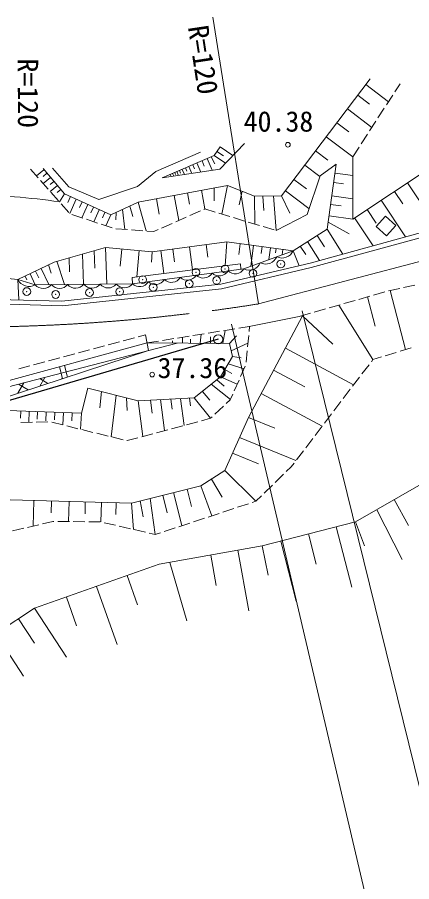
# Model space of a CAD drawing. Units: millimetres, scale not verified. Extents: x 40000 to 680000, y 20000 to 380000.
# Drawn here: x 491610 to 517023, y 268726 to 324487 of the extents above; entities that cross this region are included whole.
import ezdxf
from ezdxf.enums import TextEntityAlignment as Align

# ---------------------------------------------------------------- set-up
doc = ezdxf.new("R2010")
doc.units = ezdxf.units.MM
doc.header["$LTSCALE"] = 1000
doc.header["$PDMODE"] = 32
doc.header["$PDSIZE"] = 500
doc.linetypes.add('CHAIN', pattern=[18.5, 12, -1.5, 3.5, -1.5])
for name, color, linetype, lineweight in [('M-BGD', 7, 'Continuous', 13), ('M-BMK', 2, 'CHAIN', 13), ('M-BMK-ROW', 30, 'Continuous', 13), ('M-STR-HTXT', 7, 'Continuous', 13)]:
    doc.layers.add(name, color=color, linetype=linetype, lineweight=lineweight)
doc.styles.add('ＭＳ ゴシック', font='')
doc.styles.get('ＭＳ ゴシック').set_extended_font_data('MS Gothic')

msp = doc.modelspace()

# ---------------------------------------------------------------- linework, layer by layer
at = {"layer": 'M-BGD'}
for p, q in [((507162, 306002), (504212, 324487)), ((508641, 312970), (514343, 320507)), ((514069, 320146), (515529, 319042)), ((515936, 319669), (516278, 320196)), ((513235, 311473), (525575, 319675)), ((513551, 319461), (514306, 318890)), ((515393, 318833), (515800, 319460)), ((512882, 318576), (514453, 317388)), ((514850, 317998), (515257, 318625)), ((512203, 317678), (512973, 317096)), ((514307, 317163), (514714, 317789)), ((511522, 316779), (513222, 315493)), ((513764, 316327), (514171, 316954)), ((506247, 316354), (504653, 314690)), ((500534, 314547), (503410, 315790)), ((504285, 315566), (504677, 316130)), ((504473, 315836), (504890, 315553)), ((504677, 316130), (505499, 315573)), ((510831, 315865), (511616, 315272)), ((513221, 315492), (513628, 316118)), ((500945, 314123), (504285, 315566)), ((503185, 315090), (503438, 314504)), ((503511, 315231), (503658, 314889)), ((503844, 315375), (504171, 314616)), ((504106, 315488), (504347, 315044)), ((504285, 315566), (505017, 315070)), ((513235, 311473), (513221, 315492)), ((492451, 314698), (492946, 314138)), ((493324, 314657), (492845, 314252)), ((493267, 314725), (494649, 313089)), ((493872, 314750), (494926, 313542)), ((499348, 313569), (500534, 314547)), ((504653, 314690), (500945, 314123)), ((501892, 314532), (501999, 314284)), ((502060, 314605), (502130, 314442)), ((502232, 314679), (502378, 314342)), ((502442, 314770), (502532, 314560)), ((502656, 314862), (502850, 314414)), ((502918, 314975), (503033, 314707)), ((510139, 314951), (511107, 314218)), ((511123, 314263), (512164, 315021)), ((512164, 315021), (511571, 310811)), ((493111, 313951), (493605, 313391)), ((493515, 314432), (493268, 314223)), ((493744, 314161), (493275, 313765)), ((501470, 314350), (501509, 314258)), ((501619, 314414), (501695, 314238)), ((501754, 314473), (501808, 314347)), ((509437, 314022), (510237, 313416)), ((510277, 311770), (511123, 314263)), ((512082, 314437), (513225, 314276)), ((493967, 313896), (493727, 313693)), ((494191, 313632), (493734, 313246)), ((494926, 313542), (496868, 312731)), ((496868, 312731), (499348, 313569)), ((499389, 312557), (505150, 313640)), ((504285, 313477), (504291, 312645)), ((505150, 313640), (504793, 311790)), ((505150, 313640), (506891, 312950)), ((511997, 313834), (512620, 313746)), ((516747, 313808), (518690, 310885)), ((493770, 313204), (494265, 312644)), ((494408, 313374), (494175, 313177)), ((494649, 313089), (494327, 312574)), ((494649, 313089), (497627, 311736)), ((495031, 312916), (494863, 312546)), ((501711, 312993), (502014, 311380)), ((502577, 313156), (502712, 312437)), ((503696, 312122), (503486, 313327)), ((505895, 312385), (506108, 313260)), ((506891, 312950), (508641, 312970)), ((506891, 312950), (506908, 311148)), ((507496, 312025), (507440, 312956)), ((508120, 312964), (508300, 310726)), ((508641, 312970), (509170, 311857)), ((508887, 313295), (510405, 312147)), ((511875, 312972), (513230, 312781)), ((515907, 313249), (516441, 312446)), ((494430, 312457), (494924, 311897)), ((495408, 312744), (494989, 311823)), ((495781, 312575), (495615, 312209)), ((496154, 312405), (495769, 311558)), ((497627, 311736), (499389, 312557)), ((498864, 312312), (499050, 311647)), ((499389, 312557), (499903, 310704)), ((500569, 312779), (500754, 311795)), ((511797, 312419), (512473, 312324)), ((515061, 312687), (516634, 310320)), ((495131, 311774), (495839, 311534)), ((496523, 312238), (496358, 311876)), ((496892, 312070), (496540, 311297)), ((497257, 311904), (497094, 311546)), ((497627, 311736), (497310, 311037)), ((497971, 311896), (497959, 311411)), ((498379, 312086), (498530, 310803)), ((502727, 311695), (503411, 311997)), ((503639, 312097), (503696, 312122)), ((503696, 312122), (504351, 311924)), ((504590, 311851), (505305, 311635)), ((508300, 310726), (510277, 311770)), ((514154, 312084), (514731, 311216)), ((496075, 311455), (496783, 311215)), ((500904, 310891), (501588, 311192)), ((501816, 311293), (502499, 311595)), ((505543, 311562), (506258, 311345)), ((506496, 311273), (507212, 311056)), ((510481, 308630), (519739, 311173)), ((511637, 311279), (512998, 310515)), ((511695, 311690), (513235, 311473)), ((513342, 311545), (514539, 309745)), ((497019, 311136), (497727, 310896)), ((497968, 310844), (498714, 310790)), ((498962, 310772), (499707, 310718)), ((499956, 310700), (500399, 310668)), ((500399, 310668), (500676, 310790)), ((507450, 310984), (508165, 310767)), ((511571, 310811), (509382, 309431)), ((510555, 308341), (519803, 310881)), ((511571, 310811), (512582, 309207)), ((510941, 310414), (511410, 309670)), ((497301, 309627), (493992, 308697)), ((500291, 309359), (497301, 309627)), ((497301, 309627), (497388, 307276)), ((498344, 309533), (498245, 308431)), ((505109, 309999), (500291, 309359)), ((501622, 309536), (501732, 308704)), ((502705, 309680), (502903, 308193)), ((503772, 309822), (503880, 309009)), ((505109, 309999), (504994, 308455)), ((509382, 309431), (505109, 309999)), ((505977, 309884), (505883, 309180)), ((506826, 309771), (506647, 308424)), ((507391, 309696), (507331, 309250)), ((507929, 309624), (507827, 308859)), ((508287, 309576), (508250, 309295)), ((508723, 309518), (508677, 309171)), ((509846, 309723), (510191, 309177)), ((510318, 310021), (511090, 308798)), ((494945, 308964), (494978, 308071)), ((495808, 309207), (495881, 307262)), ((496556, 309418), (496597, 308307)), ((499462, 309433), (499310, 307742)), ((500291, 309359), (500262, 308700)), ((500866, 309435), (501062, 307962)), ((506213, 308265), (509382, 309431)), ((509382, 309431), (509779, 308464)), ((493992, 308697), (491636, 307564)), ((493627, 308521), (493800, 307990)), ((494166, 308746), (494647, 307251)), ((499009, 307705), (505992, 308580)), ((504722, 307261), (510481, 308630)), ((505992, 308580), (506017, 308238)), ((491636, 307564), (489498, 307802)), ((492429, 307945), (492771, 307235)), ((492780, 308113), (492988, 307681)), ((493145, 308289), (493649, 307242)), ((499029, 307291), (506213, 308265)), ((504773, 306966), (510555, 308341)), ((491636, 307564), (492765, 307233)), ((491636, 307564), (491708, 306254)), ((492113, 307793), (492233, 307543)), ((492765, 307233), (499029, 307291)), ((494485, 306173), (504722, 307261)), ((499029, 307291), (499009, 307705)), ((494496, 305874), (504773, 306966)), ((514571, 306563), (515289, 306769)), ((515530, 306831), (516260, 306994)), ((515640, 306870), (516623, 303049)), ((516503, 307048), (517232, 307211)), ((483463, 306493), (494485, 306173)), ((483501, 306193), (494496, 305874)), ((512655, 306014), (513374, 306220)), ((513613, 306289), (514332, 306495)), ((514178, 306451), (514664, 304558)), ((510740, 305465), (511458, 305671)), ((511698, 305740), (512416, 305946)), ((512329, 305921), (514523, 302403)), ((506497, 298680), (509993, 305234)), ((506559, 304539), (509782, 305191)), ((509782, 305191), (510500, 305397)), ((509993, 305234), (511941, 303398)), ((505874, 304429), (506559, 304539)), ((506546, 304216), (506578, 304542)), ((499397, 303879), (499877, 304008)), ((499877, 304008), (500060, 302989)), ((501939, 303796), (502677, 303915)), ((502923, 303954), (503661, 304073)), ((503396, 303463), (503455, 304040)), ((503907, 304113), (504644, 304231)), ((504858, 303456), (504998, 304288)), ((504890, 304271), (505628, 304390)), ((505292, 303453), (505729, 303935)), ((506450, 303224), (506522, 303968)), ((456877, 291758), (499972, 303480)), ((487124, 299641), (501918, 303470)), ((497472, 303361), (498194, 303555)), ((498435, 303620), (499156, 303814)), ((499972, 303480), (500710, 303598)), ((499972, 303480), (505292, 303453)), ((500955, 303638), (501693, 303757)), ((501605, 303472), (501600, 303613)), ((502251, 303468), (502252, 303847)), ((502767, 303466), (502765, 303729)), ((504064, 303459), (504053, 303875)), ((505292, 303453), (505472, 302614)), ((505397, 302967), (506474, 303476)), ((500060, 302989), (490113, 299736)), ((495548, 302843), (496270, 303037)), ((496510, 303102), (497232, 303296)), ((506353, 302233), (506425, 302976)), ((508883, 303152), (513277, 300768)), ((516032, 302867), (515317, 302648)), ((516984, 303160), (516270, 302940)), ((492662, 302066), (493384, 302260)), ((493624, 302325), (494346, 302519)), ((494586, 302584), (495308, 302778)), ((505472, 302614), (504710, 301290)), ((505472, 302614), (506025, 302511)), ((514523, 302403), (514423, 302272)), ((515079, 302574), (514523, 302403)), ((491700, 301807), (492422, 302001)), ((494523, 301179), (494333, 301946)), ((494843, 301283), (494657, 302034)), ((505425, 301516), (504989, 301774)), ((505191, 302126), (506222, 301810)), ((505999, 301309), (506303, 301991)), ((508123, 301728), (510129, 300640)), ((514272, 302074), (513819, 301479)), ((493058, 301177), (493587, 300872)), ((493382, 301261), (493060, 300700)), ((494512, 301226), (494476, 301163)), ((504710, 301290), (503013, 299929)), ((504710, 301290), (505778, 300814)), ((513668, 301281), (513215, 300687)), ((492032, 300911), (491643, 300237)), ((491680, 300820), (492313, 300456)), ((496164, 300571), (495741, 298952)), ((499401, 299750), (496164, 300571)), ((504112, 300811), (505339, 299830)), ((504461, 301091), (504940, 300702)), ((505593, 300399), (505897, 301082)), ((496923, 299295), (497033, 300351)), ((497661, 297426), (497979, 300111)), ((504026, 299793), (503546, 300357)), ((505333, 299815), (505492, 300172)), ((507323, 300228), (511245, 298101)), ((513064, 300489), (512611, 299894)), ((498682, 299112), (498652, 299940)), ((503013, 299929), (499401, 299750)), ((499401, 299750), (499695, 297450)), ((500301, 298961), (500195, 299789)), ((501100, 297828), (500845, 299822)), ((501591, 299211), (501508, 299854)), ((502356, 298165), (502136, 299885)), ((502762, 299413), (502698, 299913)), ((503013, 299929), (504063, 298624)), ((505072, 299571), (505333, 299815)), ((512460, 299696), (512007, 299102)), ((490194, 299157), (495741, 298952)), ((491835, 299096), (491817, 298621)), ((492369, 299076), (492342, 298355)), ((492914, 299056), (492896, 298568)), ((493461, 299036), (493440, 298458)), ((494020, 299015), (494001, 298515)), ((494579, 298994), (494550, 298187)), ((495151, 298973), (495132, 298459)), ((495741, 298952), (495678, 297911)), ((504346, 298889), (504891, 299400)), ((511856, 298904), (511404, 298309)), ((491838, 298338), (492585, 298364)), ((492833, 298372), (493580, 298398)), ((493825, 298364), (494551, 298187)), ((502513, 298207), (503235, 298401)), ((503475, 298466), (504063, 298624)), ((504063, 298624), (504164, 298718)), ((504978, 295247), (506497, 298680)), ((506497, 298680), (508201, 297987)), ((494793, 298128), (495519, 297950)), ((495761, 297891), (496486, 297713)), ((500589, 297690), (501310, 297884)), ((501551, 297949), (502273, 298143)), ((511253, 298111), (510800, 297517)), ((496728, 297654), (497454, 297477)), ((497696, 297418), (498422, 297240)), ((498679, 297177), (499386, 297367)), ((499626, 297432), (500348, 297626)), ((505918, 297371), (509561, 295891)), ((510649, 297319), (510196, 296724)), ((498664, 297181), (498679, 297177)), ((505475, 296370), (507154, 295688)), ((510045, 296526), (509592, 295932)), ((509441, 295734), (509250, 295483)), ((503432, 294269), (504978, 295247)), ((504978, 295247), (506990, 293269)), ((508763, 295006), (508230, 294483)), ((509250, 295483), (508941, 295180)), ((504815, 293542), (504116, 294702)), ((498967, 293153), (503432, 294269)), ((502831, 292938), (502546, 294048)), ((503432, 294269), (504143, 292329)), ((508052, 294309), (507518, 293786)), ((517631, 294377), (513405, 291940)), ((490272, 293388), (498967, 293153)), ((500500, 291126), (500173, 293454)), ((501276, 292515), (500983, 293657)), ((502219, 291694), (501665, 293827)), ((507340, 293612), (506990, 293269)), ((515894, 293376), (516822, 291713)), ((492672, 293299), (492634, 291671)), ((493814, 293273), (493796, 292528)), ((494946, 293246), (494916, 291957)), ((495991, 293222), (495973, 292463)), ((497026, 293198), (496997, 291934)), ((497982, 293176), (497964, 292403)), ((498967, 293153), (499093, 291450)), ((499720, 292267), (499529, 293293)), ((505563, 292798), (504853, 292564)), ((506509, 293110), (505799, 292876)), ((506990, 293269), (506745, 293188)), ((504617, 292485), (503907, 292251)), ((514767, 292725), (516400, 289515)), ((492996, 291756), (492268, 291585)), ((493895, 291968), (493238, 291814)), ((493967, 291968), (493895, 291968)), ((494964, 291957), (494216, 291965)), ((495960, 291946), (495213, 291954)), ((496956, 291934), (496209, 291943)), ((497928, 291718), (497200, 291886)), ((498899, 291495), (498171, 291663)), ((502724, 291861), (502015, 291626)), ((503671, 292173), (502961, 291939)), ((513405, 291940), (507381, 290391)), ((513405, 291940), (513979, 290388)), ((492026, 291528), (491298, 291356)), ((499870, 291272), (499142, 291439)), ((500500, 291126), (500113, 291216)), ((500832, 291236), (500500, 291126)), ((501778, 291548), (501069, 291314)), ((510371, 291160), (510870, 289218)), ((512158, 291619), (513156, 287736)), ((508585, 290701), (509583, 286818)), ((507381, 290391), (500743, 289204)), ((505820, 290112), (506520, 286197)), ((507381, 290391), (507771, 288499)), ((504079, 289801), (504429, 287843)), ((500743, 289204), (492727, 286364)), ((501435, 289328), (502542, 285558)), ((498684, 288474), (499351, 286591)), ((496716, 287777), (498042, 284035)), ((494770, 287088), (495428, 285228)), ((492727, 286364), (486044, 282016)), ((492727, 286364), (494783, 283205)), ((491694, 285692), (492722, 284112)), ((490215, 284730), (492004, 281981))]:
    msp.add_line(p, q, dxfattribs=at)
msp.add_lwpolyline([(514742, 310992), (515345, 311655), (516009, 311052), (515405, 310389)], close=True, dxfattribs=at)
for centre in [(509045, 316265), (500301, 301438)]:
    msp.add_circle(centre, 150, dxfattribs=at)
for centre, radius, start, end in [((489162, 279847), 33132, 81.0311, 91.0949), ((507621, 309328), 760, 242.455, 337.9384), ((508678, 309716), 760, 242.455, 337.9384), ((506564, 308939), 760, 242.455, 337.9384), ((502565, 308188), 663, 226.3403, 329.0934), ((503591, 308327), 663, 226.3403, 329.0934), ((504618, 308466), 663, 226.3403, 329.0934), ((505644, 308605), 663, 226.3403, 329.0934), ((492361, 307945), 819, 207.7883, 299.6125), ((493283, 307661), 672, 219.5081, 321.5471), ((494327, 307670), 672, 219.5081, 321.5471), ((495371, 307680), 672, 219.5081, 321.5471), ((496415, 307689), 672, 219.5081, 321.5471), ((497459, 307699), 672, 219.5081, 321.5471), ((498503, 307709), 672, 219.5081, 321.5471), ((499486, 307771), 663, 226.3403, 329.0934), ((500513, 307910), 663, 226.3403, 329.0934), ((501539, 308049), 663, 226.3403, 329.0934)]:
    msp.add_arc(centre, radius, start, end, dxfattribs=at)
for p in [(504998, 308253), (508589, 308575), (499686, 307560), (503119, 308039), (506796, 307965), (500367, 307063), (502688, 307294), (504457, 307513), (492221, 306795), (494080, 306607), (496264, 306732), (498211, 306790)]:
    msp.add_point(p, dxfattribs=at)
at = {"layer": 'M-BMK'}
msp.add_line((507162, 306002), (524370, 310530), dxfattribs=at)
msp.add_arc((488248, 424502), 120000, 271.17766, 279.0689, dxfattribs=at)
at = {"layer": 'M-BMK-ROW', "lineweight": 25}
msp.add_line((504559, 303715), (490807, 299673), dxfattribs=at)
at = {"layer": 'M-BMK-ROW'}
msp.add_circle((504559, 303715), 299, dxfattribs=at)
at = {"layer": 'M-STR-HTXT'}
for p, q in [((509972, 305546), (520715, 261815)), ((505405, 304693), (515725, 260646))]:
    msp.add_line(p, q, dxfattribs=at)

# ---------------------------------------------------------------- texts
at = {"layer": 'M-BGD', "style": 'ＭＳ ゴシック'}
for rotation, p in [(278.565, (502208, 323809)), (270.26, (491238, 321827))]:
    msp.add_text('R=120', height=1320, rotation=rotation, dxfattribs=at).set_placement(p, align=Align.BOTTOM_LEFT)
for s, p in [('40.38', (506194, 316714)), ('37.36', (500648, 300816))]:
    msp.add_text(s, height=1320, dxfattribs=at).set_placement(p, align=Align.BOTTOM_LEFT)

doc.saveas('drawing.dxf')
